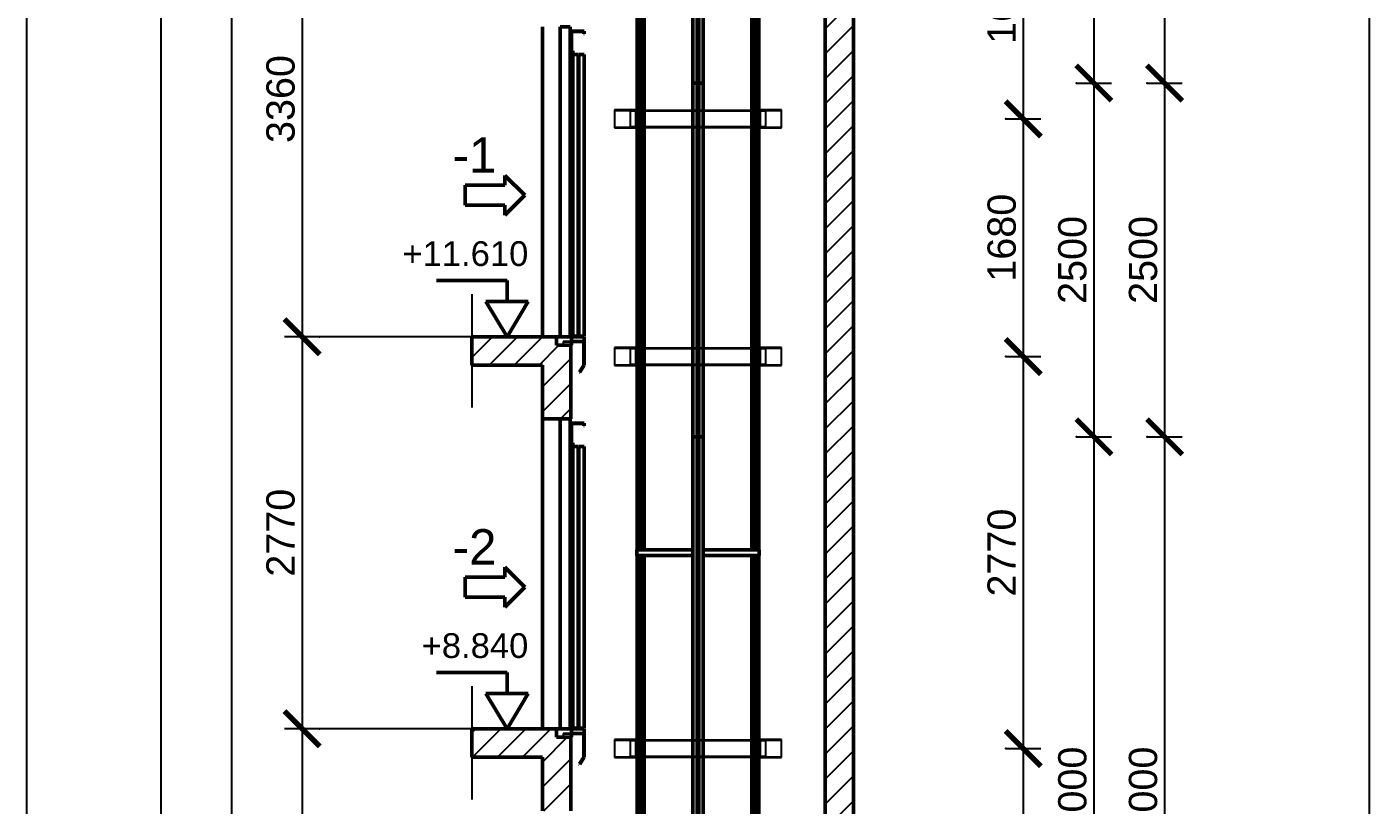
# Model space of a CAD drawing. Header units: millimetres. Extents: x -1795 to 75982, y -13206 to 25154.
# Drawn here: x 44707 to 54200, y 13633 to 19133 of the extents above; entities that cross this region are included whole.
import ezdxf
from ezdxf.enums import TextEntityAlignment as Align

# ---------------------------------------------------------------- set-up
doc = ezdxf.new("R2010")
doc.units = ezdxf.units.MM
doc.linetypes.add('AM_ISO02W050', pattern=[7.5, 6, -1.5])
doc.linetypes.add('AM_ISO08W050', pattern=[18, 12, -1.5, 3, -1.5])
for name, color, linetype, lineweight in [('AM_0', 7, 'Continuous', 50), ('AM_6', 2, 'Continuous', 35), ('LDCar-AM_0', 7, 'Continuous', 50), ('LDCar-AM_3', 6, 'AM_ISO02W050', 25), ('LDCar-AM_6', 2, 'Continuous', 35), ('LDCar-AM_7', 4, 'AM_ISO08W050', 25), ('LDGuides-AM_0', 7, 'Continuous', 50), ('LDGuides-AM_6', 2, 'Continuous', 35), ('LDRailBrackets-AM_3', 6, 'AM_ISO02W050', 25), ('LDRailBrackets-AM_6', 2, 'Continuous', 35), ('LDShaft-AM_0', 7, 'Continuous', 50), ('LDShaft-AM_4', 3, 'Continuous', 25), ('LDShaft-AM_5', 3, 'Continuous', 25), ('LDShaft-AM_6', 2, 'Continuous', 35), ('LDShaft-AM_7', 4, 'AM_ISO08W050', 25), ('LDShaft-AM_8', 1, 'Continuous', 25)]:
    doc.layers.add(name, color=color, linetype=linetype, lineweight=lineweight)
doc.layers.add('AM_VIEWS', color=1, linetype='Continuous', lineweight=25, plot=False)
doc.styles.add('LD', font='ARIALUNI.TTF')
doc.dimstyles.new('LIFT', dxfattribs={"dimtxt": 2.5, "dimasz": 2.5, "dimexe": 1.25, "dimexo": 0, "dimgap": 0.5, "dimtad": 1, "dimdec": 0, "dimzin": 1, "dimdsep": 46, "dimtxsty": 'LD', "dimblk": 'ARCHTICK', "dimcen": 0, "dimdle": 1, "dimclrd": 3, "dimclre": 3, "dimclrt": 4, "dimadec": 0, "dimazin": 0, "dimtp": 0.1, "dimtm": 0.1, "dimtfac": 0.71, "dimtdec": 0, "dimtix": 1, "dimtmove": 0, "dimatfit": 3, "dimfxl": 1, "dimtolj": 1, "dimarcsym": 0})

# ---------------------------------------------------------------- blocks, each defined once
blk = doc.blocks.new('LD_20150423131208_000000C4')
at = {"layer": 'LDShaft-AM_8'}
for p, q in [((1800, 17886.7), (2000, 18086.7)), ((1800, 17709.9), (2000, 17909.9)), ((1800, 17533.1), (2000, 17733.1)), ((1800, 17356.3), (2000, 17556.3)), ((1800, 17179.6), (2000, 17379.6)), ((1800, 17002.8), (2000, 17202.8)), ((1800, 16826), (2000, 17026)), ((1800, 16649.2), (2000, 16849.2)), ((1800, 16472.5), (2000, 16672.5)), ((1800, 16295.7), (2000, 16495.7)), ((1800, 16118.9), (2000, 16318.9)), ((1800, 15942.1), (2000, 16142.1)), ((1800, 15765.4), (2000, 15965.4)), ((1800, 15588.6), (2000, 15788.6)), ((-700, 15563.5), (-553.5, 15710)), ((-576.7, 15510), (-376.7, 15710)), ((-399.9, 15510), (-199.9, 15710)), ((-223.1, 15510), (-83.1, 15650)), ((1800, 15411.8), (2000, 15611.8)), ((-200, 15356.3), (0, 15556.3)), ((-200, 15179.6), (0, 15379.6)), ((1800, 15235), (2000, 15435)), ((-72.8, 15130), (0, 15202.8)), ((1800, 15058.3), (2000, 15258.3)), ((1800, 14881.5), (2000, 15081.5)), ((1800, 14704.7), (2000, 14904.7)), ((1800, 14527.9), (2000, 14727.9)), ((1800, 14351.1), (2000, 14551.1)), ((1800, 14174.4), (2000, 14374.4)), ((1800, 13997.6), (2000, 14197.6)), ((1800, 13820.8), (2000, 14020.8)), ((1800, 13644), (2000, 13844)), ((1800, 13467.3), (2000, 13667.3)), ((1800, 13290.5), (2000, 13490.5)), ((1800, 13113.7), (2000, 13313.7)), ((1800, 12936.9), (2000, 13136.9)), ((-700, 12911.8), (-671.8, 12940)), ((-695, 12740), (-495, 12940)), ((-518.3, 12740), (-318.3, 12940)), ((-341.5, 12740), (-141.5, 12940)), ((1800, 12760.2), (2000, 12960.2)), ((-200, 12704.7), (-24.7, 12880)), ((-200, 12527.9), (0, 12727.9)), ((1800, 12583.4), (2000, 12783.4)), ((-191.1, 12360), (0, 12551.1)), ((1800, 12406.6), (2000, 12606.6)), ((1800, 12229.8), (2000, 12429.8))]:
    blk.add_line(p, q, dxfattribs=at)
blk = doc.blocks.new('_ArchTick')
at = {"color": 0, "linetype": 'ByBlock', "const_width": 0.15}
blk.add_lwpolyline([(-0.5, -0.5), (0.5, 0.5)], dxfattribs=at)
blk = doc.blocks.new('*D442')
at = {"layer": 'LDShaft-AM_5', "color": 3, "transparency": 16777216}
for p, q in [((46778.5, 14173.3), (46528.5, 14173.3)), ((46653.5, 14173.3), (46653.5, 11403.3)), ((48053.5, 11403.3), (46528.5, 11403.3))]:
    blk.add_line(p, q, dxfattribs=at)
for p in [(46777.5, 14173.3), (48052.5, 11403.3)]:
    blk.add_point(p, dxfattribs=at)
at = {"layer": 'LDShaft-AM_5', "color": 3, "transparency": 16777216, "xscale": 250, "yscale": 250, "zscale": 250}
for p, rotation in [((46653.5, 14173.3), 90), ((46653.5, 11403.3), 270)]:
    blk.add_blockref('_ArchTick', p, dxfattribs=dict(at, rotation=rotation))
at = {"layer": 'LDShaft-AM_5', "color": 4, "transparency": 16777216, "insert": (46603.5, 12788.3), "char_height": 200, "attachment_point": 8, "rotation": 90, "style": 'LD'}
blk.add_mtext('2770', dxfattribs=at)
blk = doc.blocks.new('*D443')
at = {"layer": 'LDShaft-AM_5', "color": 3, "transparency": 16777216}
for p, q in [((46778.5, 16943.3), (46528.5, 16943.3)), ((46653.5, 16943.3), (46653.5, 14173.3)), ((48053.5, 14173.3), (46528.5, 14173.3))]:
    blk.add_line(p, q, dxfattribs=at)
for p in [(46777.5, 16943.3), (48052.5, 14173.3)]:
    blk.add_point(p, dxfattribs=at)
at = {"layer": 'LDShaft-AM_5', "color": 3, "transparency": 16777216, "xscale": 250, "yscale": 250, "zscale": 250}
for p, rotation in [((46653.5, 16943.3), 90), ((46653.5, 14173.3), 270)]:
    blk.add_blockref('_ArchTick', p, dxfattribs=dict(at, rotation=rotation))
at = {"layer": 'LDShaft-AM_5', "color": 4, "transparency": 16777216, "insert": (46603.5, 15558.3), "char_height": 200, "attachment_point": 8, "rotation": 90, "style": 'LD'}
blk.add_mtext('2770', dxfattribs=at)
blk = doc.blocks.new('*D444')
at = {"layer": 'LDShaft-AM_5', "color": 3, "transparency": 16777216}
for p, q in [((46778.5, 20303.3), (46528.5, 20303.3)), ((46653.5, 20303.3), (46653.5, 16943.3)), ((48053.5, 16943.3), (46528.5, 16943.3))]:
    blk.add_line(p, q, dxfattribs=at)
for p in [(46777.5, 20303.3), (48052.5, 16943.3)]:
    blk.add_point(p, dxfattribs=at)
at = {"layer": 'LDShaft-AM_5', "color": 3, "transparency": 16777216, "xscale": 250, "yscale": 250, "zscale": 250}
for p, rotation in [((46653.5, 20303.3), 90), ((46653.5, 16943.3), 270)]:
    blk.add_blockref('_ArchTick', p, dxfattribs=dict(at, rotation=rotation))
at = {"layer": 'LDShaft-AM_5', "color": 4, "transparency": 16777216, "insert": (46603.5, 18623.3), "char_height": 200, "attachment_point": 8, "rotation": 90, "style": 'LD'}
blk.add_mtext('3360', dxfattribs=at)
blk = doc.blocks.new('LD_20150423131208_000000C6')
at = {"layer": 'LDShaft-AM_0'}
for p, q in [((2000, 6290), (2000, 22670)), ((1800, 22470), (1800, 6290)), ((-200, 17900), (-200, 15710)), ((-700, 15709.9999), (-700, 15509.9999)), ((-200, 15709.9999), (-700, 15709.9999)), ((-100, 15709.9999), (-200, 15709.9999)), ((-100, 15650), (-100, 15709.9999)), ((-20, 15650), (-100, 15650)), ((0, 15650), (-20, 15650)), ((0, 15130), (0, 15650)), ((-700, 15509.9999), (-200, 15509.9999)), ((-200, 15509.9999), (-200, 15130)), ((-200, 15130), (-200, 12940)), ((-200, 15130), (-20, 15130)), ((-20, 15130), (0, 15130)), ((-700, 12939.9999), (-700, 12739.9999)), ((-200, 12939.9999), (-700, 12939.9999)), ((-100, 12939.9999), (-200, 12939.9999)), ((-100, 12880), (-100, 12939.9999)), ((-20, 12880), (-100, 12880)), ((0, 12880), (-20, 12880)), ((0, 12360), (0, 12880)), ((-700, 12739.9999), (-200, 12739.9999)), ((-200, 12739.9999), (-200, 12360))]:
    blk.add_line(p, q, dxfattribs=at)
blk = doc.blocks.new('LD_20150423131208_000000CE')
at = {"layer": 'LDRailBrackets-AM_3'}
for p, q in [((-580, 63), (-590, 63)), ((-590, 63), (-590, 60)), ((-440, 60), (-590, 60)), ((-590, 60), (-590, -60)), ((-590, 60), (-580, 60)), ((-525, 63), (-580, 63)), ((-580, 63), (-580, 60)), ((-580, 60), (-580, 63)), ((-580, 60), (-525, 60)), ((-525, 60), (-525, 63)), ((-490, 63), (-525, 63)), ((-525, 63), (-525, 60)), ((-525, 60), (-490, 60)), ((-490, 60), (-490, 63)), ((-460, 63), (-490, 63)), ((-490, 63), (-490, 60)), ((-490, 60), (-460, 60)), ((480, 60), (-480, 60)), ((-480, 60), (-480, 57)), ((480, 57), (-480, 57)), ((-480, 57), (-480, -57)), ((-480, 57), (480, 57)), ((-440, 63), (-460, 63)), ((-460, 63), (-460, 60)), ((-460, 60), (-460, 63)), ((-460, 60), (-440, 60)), ((-440, 60), (-440, 63)), ((-440, -60), (-440, 60)), ((440, 63), (440, 60)), ((460, 63), (440, 63)), ((590, 60), (440, 60)), ((440, 60), (440, -60)), ((440, 60), (460, 60)), ((460, 60), (460, 63)), ((460, 63), (460, 60)), ((490, 63), (460, 63)), ((460, 60), (490, 60)), ((480, 57), (480, 60)), ((480, -57), (480, 57)), ((490, 63), (490, 60)), ((525, 63), (490, 63)), ((490, 60), (490, 63)), ((490, 60), (525, 60)), ((525, 63), (525, 60)), ((580, 63), (525, 63)), ((525, 60), (525, 63)), ((525, 60), (580, 60)), ((580, 60), (580, 63)), ((580, 63), (580, 60)), ((590, 63), (580, 63)), ((580, 60), (590, 60)), ((590, 60), (590, 63)), ((590, -60), (590, 60)), ((-590, -60), (-440, -60)), ((-580, -60), (-590, -60)), ((-590, -60), (-590, -63)), ((-590, -63), (-580, -63)), ((-525, -60), (-580, -60)), ((-580, -60), (-580, -63)), ((-580, -63), (-580, -60)), ((-580, -63), (-525, -63)), ((-525, -63), (-525, -60)), ((-490, -60), (-525, -60)), ((-525, -60), (-525, -63)), ((-525, -63), (-490, -63)), ((-490, -63), (-490, -60)), ((-460, -60), (-490, -60)), ((-490, -60), (-490, -63)), ((-490, -63), (-460, -63)), ((-480, -57), (480, -57)), ((480, -57), (-480, -57)), ((-480, -57), (-480, -60)), ((-480, -60), (480, -60)), ((-440, -60), (-460, -60)), ((-460, -60), (-460, -63)), ((-460, -63), (-460, -60)), ((-460, -63), (-440, -63)), ((-440, -63), (-440, -60)), ((440, -60), (590, -60)), ((440, -60), (440, -63)), ((460, -60), (440, -60)), ((440, -63), (460, -63)), ((460, -63), (460, -60)), ((460, -60), (460, -63)), ((490, -60), (460, -60)), ((460, -63), (490, -63)), ((480, -60), (480, -57)), ((490, -60), (490, -63)), ((525, -60), (490, -60)), ((490, -63), (490, -60)), ((490, -63), (525, -63)), ((525, -60), (525, -63)), ((580, -60), (525, -60)), ((525, -63), (525, -60)), ((525, -63), (580, -63)), ((580, -63), (580, -60)), ((580, -60), (580, -63)), ((590, -60), (580, -60)), ((580, -63), (590, -63)), ((590, -63), (590, -60))]:
    blk.add_line(p, q, dxfattribs=at)
blk = doc.blocks.new('*D460')
at = {"layer": 'LDShaft-AM_5', "color": 3, "transparency": 16777216}
for p, q in [((51628.5, 14033.3), (51878.5, 14033.3)), ((51753.5, 14033.3), (51753.5, 11263.3)), ((51628.5, 11263.3), (51878.5, 11263.3))]:
    blk.add_line(p, q, dxfattribs=at)
for p in [(51629.5, 14033.3), (51629.5, 11263.3)]:
    blk.add_point(p, dxfattribs=at)
at = {"layer": 'LDShaft-AM_5', "color": 3, "transparency": 16777216, "xscale": 250, "yscale": 250, "zscale": 250}
for p, rotation in [((51753.5, 14033.3), 90), ((51753.5, 11263.3), 270)]:
    blk.add_blockref('_ArchTick', p, dxfattribs=dict(at, rotation=rotation))
at = {"layer": 'LDShaft-AM_5', "color": 4, "transparency": 16777216, "insert": (51703.5, 12648.3), "char_height": 200, "attachment_point": 8, "rotation": 90, "style": 'LD'}
blk.add_mtext('2770', dxfattribs=at)
blk = doc.blocks.new('LD_20150423131208_000000CF')
at = {"layer": 'LDRailBrackets-AM_3'}
for p, q in [((-580, 63), (-590, 63)), ((-590, 63), (-590, 60)), ((-440, 60), (-590, 60)), ((-590, 60), (-590, -60)), ((-590, 60), (-580, 60)), ((-525, 63), (-580, 63)), ((-580, 63), (-580, 60)), ((-580, 60), (-580, 63)), ((-580, 60), (-525, 60)), ((-525, 60), (-525, 63)), ((-490, 63), (-525, 63)), ((-525, 63), (-525, 60)), ((-525, 60), (-490, 60)), ((-490, 60), (-490, 63)), ((-460, 63), (-490, 63)), ((-490, 63), (-490, 60)), ((-490, 60), (-460, 60)), ((480, 60), (-480, 60)), ((-480, 60), (-480, 57)), ((480, 57), (-480, 57)), ((-480, 57), (-480, -57)), ((-480, 57), (480, 57)), ((-440, 63), (-460, 63)), ((-460, 63), (-460, 60)), ((-460, 60), (-460, 63)), ((-460, 60), (-440, 60)), ((-440, 60), (-440, 63)), ((-440, -60), (-440, 60)), ((440, 63), (440, 60)), ((460, 63), (440, 63)), ((590, 60), (440, 60)), ((440, 60), (440, -60)), ((440, 60), (460, 60)), ((460, 60), (460, 63)), ((460, 63), (460, 60)), ((490, 63), (460, 63)), ((460, 60), (490, 60)), ((480, 57), (480, 60)), ((480, -57), (480, 57)), ((490, 63), (490, 60)), ((525, 63), (490, 63)), ((490, 60), (490, 63)), ((490, 60), (525, 60)), ((525, 63), (525, 60)), ((580, 63), (525, 63)), ((525, 60), (525, 63)), ((525, 60), (580, 60)), ((580, 60), (580, 63)), ((580, 63), (580, 60)), ((590, 63), (580, 63)), ((580, 60), (590, 60)), ((590, 60), (590, 63)), ((590, -60), (590, 60)), ((-590, -60), (-440, -60)), ((-580, -60), (-590, -60)), ((-590, -60), (-590, -63)), ((-590, -63), (-580, -63)), ((-525, -60), (-580, -60)), ((-580, -60), (-580, -63)), ((-580, -63), (-580, -60)), ((-580, -63), (-525, -63)), ((-525, -63), (-525, -60)), ((-490, -60), (-525, -60)), ((-525, -60), (-525, -63)), ((-525, -63), (-490, -63)), ((-490, -63), (-490, -60)), ((-460, -60), (-490, -60)), ((-490, -60), (-490, -63)), ((-490, -63), (-460, -63)), ((-480, -57), (480, -57)), ((480, -57), (-480, -57)), ((-480, -57), (-480, -60)), ((-480, -60), (480, -60)), ((-440, -60), (-460, -60)), ((-460, -60), (-460, -63)), ((-460, -63), (-460, -60)), ((-460, -63), (-440, -63)), ((-440, -63), (-440, -60)), ((440, -60), (590, -60)), ((440, -60), (440, -63)), ((460, -60), (440, -60)), ((440, -63), (460, -63)), ((460, -63), (460, -60)), ((460, -60), (460, -63)), ((490, -60), (460, -60)), ((460, -63), (490, -63)), ((480, -60), (480, -57)), ((490, -60), (490, -63)), ((525, -60), (490, -60)), ((490, -63), (490, -60)), ((490, -63), (525, -63)), ((525, -60), (525, -63)), ((580, -60), (525, -60)), ((525, -63), (525, -60)), ((525, -63), (580, -63)), ((580, -63), (580, -60)), ((580, -60), (580, -63)), ((590, -60), (580, -60)), ((580, -63), (590, -63)), ((590, -63), (590, -60))]:
    blk.add_line(p, q, dxfattribs=at)
blk = doc.blocks.new('*D462')
at = {"layer": 'LDShaft-AM_5', "color": 3, "transparency": 16777216}
for p, q in [((51628.5, 16803.3), (51878.5, 16803.3)), ((51753.5, 16803.3), (51753.5, 14033.3)), ((51628.5, 14033.3), (51878.5, 14033.3))]:
    blk.add_line(p, q, dxfattribs=at)
for p in [(51629.5, 16803.3), (51629.5, 14033.3)]:
    blk.add_point(p, dxfattribs=at)
at = {"layer": 'LDShaft-AM_5', "color": 3, "transparency": 16777216, "xscale": 250, "yscale": 250, "zscale": 250}
for p, rotation in [((51753.5, 16803.3), 90), ((51753.5, 14033.3), 270)]:
    blk.add_blockref('_ArchTick', p, dxfattribs=dict(at, rotation=rotation))
at = {"layer": 'LDShaft-AM_5', "color": 4, "transparency": 16777216, "insert": (51703.5, 15418.3), "char_height": 200, "attachment_point": 8, "rotation": 90, "style": 'LD'}
blk.add_mtext('2770', dxfattribs=at)
blk = doc.blocks.new('LD_20150423131208_000000D0')
at = {"layer": 'LDRailBrackets-AM_3'}
for p, q in [((-580, 63), (-590, 63)), ((-590, 63), (-590, 60)), ((-440, 60), (-590, 60)), ((-590, 60), (-590, -60)), ((-590, 60), (-580, 60)), ((-525, 63), (-580, 63)), ((-580, 63), (-580, 60)), ((-580, 60), (-580, 63)), ((-580, 60), (-525, 60)), ((-525, 60), (-525, 63)), ((-490, 63), (-525, 63)), ((-525, 63), (-525, 60)), ((-525, 60), (-490, 60)), ((-490, 60), (-490, 63)), ((-460, 63), (-490, 63)), ((-490, 63), (-490, 60)), ((-490, 60), (-460, 60)), ((480, 60), (-480, 60)), ((-480, 60), (-480, 57)), ((480, 57), (-480, 57)), ((-480, 57), (-480, -57)), ((-480, 57), (480, 57)), ((-440, 63), (-460, 63)), ((-460, 63), (-460, 60)), ((-460, 60), (-460, 63)), ((-460, 60), (-440, 60)), ((-440, 60), (-440, 63)), ((-440, -60), (-440, 60)), ((440, 63), (440, 60)), ((460, 63), (440, 63)), ((590, 60), (440, 60)), ((440, 60), (440, -60)), ((440, 60), (460, 60)), ((460, 60), (460, 63)), ((460, 63), (460, 60)), ((490, 63), (460, 63)), ((460, 60), (490, 60)), ((480, 57), (480, 60)), ((480, -57), (480, 57)), ((490, 63), (490, 60)), ((525, 63), (490, 63)), ((490, 60), (490, 63)), ((490, 60), (525, 60)), ((525, 63), (525, 60)), ((580, 63), (525, 63)), ((525, 60), (525, 63)), ((525, 60), (580, 60)), ((580, 60), (580, 63)), ((580, 63), (580, 60)), ((590, 63), (580, 63)), ((580, 60), (590, 60)), ((590, 60), (590, 63)), ((590, -60), (590, 60)), ((-590, -60), (-440, -60)), ((-580, -60), (-590, -60)), ((-590, -60), (-590, -63)), ((-590, -63), (-580, -63)), ((-525, -60), (-580, -60)), ((-580, -60), (-580, -63)), ((-580, -63), (-580, -60)), ((-580, -63), (-525, -63)), ((-525, -63), (-525, -60)), ((-490, -60), (-525, -60)), ((-525, -60), (-525, -63)), ((-525, -63), (-490, -63)), ((-490, -63), (-490, -60)), ((-460, -60), (-490, -60)), ((-490, -60), (-490, -63)), ((-490, -63), (-460, -63)), ((-480, -57), (480, -57)), ((480, -57), (-480, -57)), ((-480, -57), (-480, -60)), ((-480, -60), (480, -60)), ((-440, -60), (-460, -60)), ((-460, -60), (-460, -63)), ((-460, -63), (-460, -60)), ((-460, -63), (-440, -63)), ((-440, -63), (-440, -60)), ((440, -60), (590, -60)), ((440, -60), (440, -63)), ((460, -60), (440, -60)), ((440, -63), (460, -63)), ((460, -63), (460, -60)), ((460, -60), (460, -63)), ((490, -60), (460, -60)), ((460, -63), (490, -63)), ((480, -60), (480, -57)), ((490, -60), (490, -63)), ((525, -60), (490, -60)), ((490, -63), (490, -60)), ((490, -63), (525, -63)), ((525, -60), (525, -63)), ((580, -60), (525, -60)), ((525, -63), (525, -60)), ((525, -63), (580, -63)), ((580, -63), (580, -60)), ((580, -60), (580, -63)), ((590, -60), (580, -60)), ((580, -63), (590, -63)), ((590, -63), (590, -60))]:
    blk.add_line(p, q, dxfattribs=at)
blk = doc.blocks.new('*D464')
at = {"layer": 'LDShaft-AM_5', "color": 3, "transparency": 16777216}
for p, q in [((51628.5, 18483.3), (51878.5, 18483.3)), ((51753.5, 18483.3), (51753.5, 16803.3)), ((51628.5, 16803.3), (51878.5, 16803.3))]:
    blk.add_line(p, q, dxfattribs=at)
for p in [(51629.5, 18483.3), (51629.5, 16803.3)]:
    blk.add_point(p, dxfattribs=at)
at = {"layer": 'LDShaft-AM_5', "color": 3, "transparency": 16777216, "xscale": 250, "yscale": 250, "zscale": 250}
for p, rotation in [((51753.5, 18483.3), 90), ((51753.5, 16803.3), 270)]:
    blk.add_blockref('_ArchTick', p, dxfattribs=dict(at, rotation=rotation))
at = {"layer": 'LDShaft-AM_5', "color": 4, "transparency": 16777216, "insert": (51703.5, 17643.3), "char_height": 200, "attachment_point": 8, "rotation": 90, "style": 'LD'}
blk.add_mtext('1680', dxfattribs=at)
blk = doc.blocks.new('*D466')
at = {"layer": 'LDShaft-AM_5', "color": 3, "transparency": 16777216}
for p, q in [((51628.5, 20163.3), (51878.5, 20163.3)), ((51753.5, 20163.3), (51753.5, 18483.3)), ((51628.5, 18483.3), (51878.5, 18483.3))]:
    blk.add_line(p, q, dxfattribs=at)
for p in [(51629.5, 20163.3), (51629.5, 18483.3)]:
    blk.add_point(p, dxfattribs=at)
at = {"layer": 'LDShaft-AM_5', "color": 3, "transparency": 16777216, "xscale": 250, "yscale": 250, "zscale": 250}
for p, rotation in [((51753.5, 20163.3), 90), ((51753.5, 18483.3), 270)]:
    blk.add_blockref('_ArchTick', p, dxfattribs=dict(at, rotation=rotation))
at = {"layer": 'LDShaft-AM_5', "color": 4, "transparency": 16777216, "insert": (51703.5, 19323.3), "char_height": 200, "attachment_point": 8, "rotation": 90, "style": 'LD'}
blk.add_mtext('1680', dxfattribs=at)
blk = doc.blocks.new('LD_20150423131208_000000D3')
at = {"layer": 'LDGuides-AM_0'}
for p, q in [((0, 2500), (-25, 2500)), ((-25, 2500), (-25, 1702)), ((0, 1702), (0, 2500)), ((21.5, 2500), (0, 2500)), ((0, 2500), (0, 1702)), ((25, 2500), (21.5, 2500)), ((21.5, 2500), (21.5, 1702)), ((21.5, 1702), (21.5, 2500)), ((25, 1702), (25, 2500)), ((-25, 1662), (-25, -1068)), ((0, -1068), (0, 1662)), ((0, 1662), (0, -1068)), ((21.5, 1662), (21.5, -1068)), ((21.5, -1068), (21.5, 1662)), ((25, -1068), (25, 1662)), ((-25, -1108), (-25, -2500)), ((0, -2500), (0, -1108)), ((0, -1108), (0, -2500)), ((21.5, -1108), (21.5, -2500)), ((21.5, -2500), (21.5, -1108)), ((25, -2500), (25, -1108)), ((-25, -2500), (0, -2500)), ((0, -2500), (21.5, -2500)), ((21.5, -2500), (25, -2500))]:
    blk.add_line(p, q, dxfattribs=at)
blk = doc.blocks.new('LD_20150423131208_000000D4')
at = {"layer": 'LDGuides-AM_0'}
for p, q in [((0, 1250), (-25, 1250)), ((-25, 1250), (-25, -1250)), ((0, -1250), (0, 1250)), ((21.5, 1250), (0, 1250)), ((0, 1250), (0, -1250)), ((25, 1250), (21.5, 1250)), ((21.5, 1250), (21.5, -1250)), ((21.5, -1250), (21.5, 1250)), ((25, -1250), (25, 1250)), ((-25, -1250), (0, -1250)), ((0, -1250), (21.5, -1250)), ((21.5, -1250), (25, -1250))]:
    blk.add_line(p, q, dxfattribs=at)
blk = doc.blocks.new('LD_20150423131208_000000D5')
at = {"layer": 'LDGuides-AM_0'}
for p, q in [((0, 2036), (-25, 2036)), ((-25, 2036), (-25, -2036)), ((0, -2036), (0, 2036)), ((21.5, 2036), (0, 2036)), ((0, 2036), (0, -2036)), ((25, 2036), (21.5, 2036)), ((21.5, 2036), (21.5, -2036)), ((21.5, -2036), (21.5, 2036)), ((25, -2036), (25, 2036)), ((-25, -2036), (0, -2036)), ((0, -2036), (21.5, -2036)), ((21.5, -2036), (25, -2036))]:
    blk.add_line(p, q, dxfattribs=at)
blk = doc.blocks.new('LD_20150423131208_000000D8')
at = {"layer": 'LDGuides-AM_0'}
for p, q in [((-25, 2500), (-25, 1702)), ((-21.5, 2500), (-25, 2500)), ((-21.5, 1702), (-21.5, 2500)), ((-21.5, 2500), (-21.5, 1702)), ((0, 2500), (-21.5, 2500)), ((0, 2500), (0, 1702)), ((25, 2500), (0, 2500)), ((0, 1702), (0, 2500)), ((25, 1702), (25, 2500)), ((-25, 1662), (-25, -1068)), ((-21.5, -1068), (-21.5, 1662)), ((-21.5, 1662), (-21.5, -1068)), ((0, 1662), (0, -1068)), ((0, -1068), (0, 1662)), ((25, -1068), (25, 1662)), ((-25, -1108), (-25, -2500)), ((-21.5, -2500), (-21.5, -1108)), ((-21.5, -1108), (-21.5, -2500)), ((0, -1108), (0, -2500)), ((0, -2500), (0, -1108)), ((25, -2500), (25, -1108)), ((-25, -2500), (-21.5, -2500)), ((-21.5, -2500), (0, -2500)), ((0, -2500), (25, -2500))]:
    blk.add_line(p, q, dxfattribs=at)
blk = doc.blocks.new('*D476')
at = {"layer": 'LDShaft-AM_5', "color": 3, "transparency": 16777216}
for p, q in [((52128.5, 16236.3), (52378.5, 16236.3)), ((52253.5, 16236.3), (52253.5, 11236.3)), ((52128.5, 11236.3), (52378.5, 11236.3))]:
    blk.add_line(p, q, dxfattribs=at)
for p in [(52129.5, 16236.3), (52129.5, 11236.3)]:
    blk.add_point(p, dxfattribs=at)
at = {"layer": 'LDShaft-AM_5', "color": 3, "transparency": 16777216, "xscale": 250, "yscale": 250, "zscale": 250}
for p, rotation in [((52253.5, 16236.3), 90), ((52253.5, 11236.3), 270)]:
    blk.add_blockref('_ArchTick', p, dxfattribs=dict(at, rotation=rotation))
at = {"layer": 'LDShaft-AM_5', "color": 4, "transparency": 16777216, "insert": (52203.5, 13736.3), "char_height": 200, "attachment_point": 8, "rotation": 90, "style": 'LD'}
blk.add_mtext('5000', dxfattribs=at)
blk = doc.blocks.new('LD_20150423131208_000000D9')
at = {"layer": 'LDGuides-AM_0'}
for p, q in [((-25, 1250), (-25, -1250)), ((-21.5, 1250), (-25, 1250)), ((-21.5, -1250), (-21.5, 1250)), ((-21.5, 1250), (-21.5, -1250)), ((0, 1250), (-21.5, 1250)), ((0, 1250), (0, -1250)), ((25, 1250), (0, 1250)), ((0, -1250), (0, 1250)), ((25, -1250), (25, 1250)), ((-25, -1250), (-21.5, -1250)), ((-21.5, -1250), (0, -1250)), ((0, -1250), (25, -1250))]:
    blk.add_line(p, q, dxfattribs=at)
blk = doc.blocks.new('*D478')
at = {"layer": 'LDShaft-AM_5', "color": 3, "transparency": 16777216}
for p, q in [((52128.5, 18736.3), (52378.5, 18736.3)), ((52253.5, 18736.3), (52253.5, 16236.3)), ((52128.5, 16236.3), (52378.5, 16236.3))]:
    blk.add_line(p, q, dxfattribs=at)
for p in [(52129.5, 18736.3), (52129.5, 16236.3)]:
    blk.add_point(p, dxfattribs=at)
at = {"layer": 'LDShaft-AM_5', "color": 3, "transparency": 16777216, "xscale": 250, "yscale": 250, "zscale": 250}
for p, rotation in [((52253.5, 18736.3), 90), ((52253.5, 16236.3), 270)]:
    blk.add_blockref('_ArchTick', p, dxfattribs=dict(at, rotation=rotation))
at = {"layer": 'LDShaft-AM_5', "color": 4, "transparency": 16777216, "insert": (52203.5, 17486.3), "char_height": 200, "attachment_point": 8, "rotation": 90, "style": 'LD'}
blk.add_mtext('2500', dxfattribs=at)
blk = doc.blocks.new('LD_20150423131208_000000DA')
at = {"layer": 'LDGuides-AM_0'}
for p, q in [((-25, 2036), (-25, -2036)), ((-21.5, 2036), (-25, 2036)), ((-21.5, -2036), (-21.5, 2036)), ((-21.5, 2036), (-21.5, -2036)), ((0, 2036), (-21.5, 2036)), ((0, 2036), (0, -2036)), ((25, 2036), (0, 2036)), ((0, -2036), (0, 2036)), ((25, -2036), (25, 2036)), ((-25, -2036), (-21.5, -2036)), ((-21.5, -2036), (0, -2036)), ((0, -2036), (25, -2036))]:
    blk.add_line(p, q, dxfattribs=at)
blk = doc.blocks.new('*D480')
at = {"layer": 'LDShaft-AM_5', "color": 3, "transparency": 16777216}
for p, q in [((52128.5, 22808.3), (52378.5, 22808.3)), ((52253.5, 22808.3), (52253.5, 18736.3)), ((52128.5, 18736.3), (52378.5, 18736.3))]:
    blk.add_line(p, q, dxfattribs=at)
for p in [(52129.5, 22808.3), (52129.5, 18736.3)]:
    blk.add_point(p, dxfattribs=at)
at = {"layer": 'LDShaft-AM_5', "color": 3, "transparency": 16777216, "xscale": 250, "yscale": 250, "zscale": 250}
for p, rotation in [((52253.5, 22808.3), 90), ((52253.5, 18736.3), 270)]:
    blk.add_blockref('_ArchTick', p, dxfattribs=dict(at, rotation=rotation))
at = {"layer": 'LDShaft-AM_5', "color": 4, "transparency": 16777216, "insert": (52203.5, 20772.3), "char_height": 200, "attachment_point": 8, "rotation": 90, "style": 'LD'}
blk.add_mtext('4072', dxfattribs=at)
blk = doc.blocks.new('*D484')
at = {"layer": 'LDShaft-AM_5', "color": 3, "transparency": 16777216}
for p, q in [((48553.5, 23703.3), (45528.5, 23703.3)), ((45653.5, 23703.3), (45653.5, 1233.3)), ((48553.5, 1233.3), (45528.5, 1233.3))]:
    blk.add_line(p, q, dxfattribs=at)
for p in [(48552.5, 23703.3), (48552.5, 1233.3)]:
    blk.add_point(p, dxfattribs=at)
at = {"layer": 'LDShaft-AM_5', "color": 3, "transparency": 16777216, "xscale": 250, "yscale": 250, "zscale": 250}
for p, rotation in [((45653.5, 23703.3), 90), ((45653.5, 1233.3), 270)]:
    blk.add_blockref('_ArchTick', p, dxfattribs=dict(at, rotation=rotation))
at = {"layer": 'LDShaft-AM_5', "color": 4, "transparency": 16777216, "insert": (45603.5, 12468.3), "char_height": 200, "attachment_point": 8, "rotation": 90, "style": 'LD'}
blk.add_mtext('HS= 22470', dxfattribs=at)
blk = doc.blocks.new('*D487')
at = {"layer": 'LDShaft-AM_5', "color": 3, "transparency": 16777216}
for p, q in [((48553.5, 20303.3), (46028.5, 20303.3)), ((46153.5, 20303.3), (46153.5, 2333.3)), ((48553.5, 2333.3), (46028.5, 2333.3))]:
    blk.add_line(p, q, dxfattribs=at)
for p in [(48552.5, 20303.3), (48552.5, 2333.3)]:
    blk.add_point(p, dxfattribs=at)
at = {"layer": 'LDShaft-AM_5', "color": 3, "transparency": 16777216, "xscale": 250, "yscale": 250, "zscale": 250}
for p, rotation in [((46153.5, 20303.3), 90), ((46153.5, 2333.3), 270)]:
    blk.add_blockref('_ArchTick', p, dxfattribs=dict(at, rotation=rotation))
at = {"layer": 'LDShaft-AM_5', "color": 4, "transparency": 16777216, "insert": (46103.5, 11318.3), "char_height": 200, "attachment_point": 8, "rotation": 90, "style": 'LD'}
blk.add_mtext('HQ= 17970', dxfattribs=at)
blk = doc.blocks.new('LD_20150423131208_000000DE')
at = {"layer": 'LDShaft-AM_4'}
blk.add_line((-700, 300), (-700, -500.0001), dxfattribs=at)
blk = doc.blocks.new('LD_20150423131208_000000DF')
at = {"layer": 'LDShaft-AM_0'}
for p, q in [((50, 2190), (-20.5, 2190)), ((-20.5, 2190), (-20.5, 0)), ((50, 0), (50, 2190)), ((-20.5, 0), (50, 0))]:
    blk.add_line(p, q, dxfattribs=at)
blk = doc.blocks.new('LD_20150423131208_000000E0')
at = {"layer": 'LDShaft-AM_0'}
for p, q in [((-700, 0), (-700, -0.0001)), ((5, 0), (-700, 0)), ((5, -60), (5, 0)), ((-100, -60), (5, -60))]:
    blk.add_line(p, q, dxfattribs=at)
blk = doc.blocks.new('LD_20150423131208_000000E1')
at = {"layer": 'LDCar-AM_0'}
for p, q in [((150, 2160), (50, 2160)), ((50, 2157), (147, 2157)), ((60, 2003), (60, 2157)), ((147, 2157), (147, 2140)), ((147, 2140), (150, 2140)), ((150, 2140), (150, 2160)), ((67, 2003), (50, 2003)), ((50, 2000), (70, 2000)), ((60, 0), (60, 2000)), ((70, 2020), (67, 2020)), ((67, 2020), (67, 2003)), ((70, 2000), (70, 2020)), ((70, 1995), (70, 5)), ((108, 1995), (70, 1995)), ((108, 5), (108, 1995)), ((113, 1995), (113, 5)), ((151, 1995), (113, 1995)), ((151, 5), (151, 1995)), ((50, 0), (60, 0)), ((60, 0), (60, -34)), ((150, 0), (60, 0)), ((70, 5), (108, 5)), ((113, 5), (151, 5)), ((150, -34), (150, 0)), ((60, -34), (150, -34)), ((147, -34), (147, -200)), ((150, -34), (147, -34)), ((150, -200), (150, -34)), ((147.2, -200.2), (117.2, -249.2)), ((117.2, -249.2), (119.8, -250.8)), ((119.8, -250.8), (149.8, -201.8)), ((147, -200), (150, -200)), ((149.8, -201.8), (147.2, -200.2))]:
    blk.add_line(p, q, dxfattribs=at)
at = {"layer": 'LDCar-AM_3'}
for p, q in [((71, 1995), (70, 1995)), ((70, 1995), (70, 5)), ((107, 1995), (71, 1995)), ((71, 1995), (71, 5)), ((71, 5), (71, 1995)), ((108, 1995), (107, 1995)), ((107, 1995), (107, 5)), ((107, 5), (107, 1995)), ((108, 5), (108, 1995)), ((114, 1995), (113, 1995)), ((113, 1995), (113, 5)), ((150, 1995), (114, 1995)), ((114, 1995), (114, 5)), ((114, 5), (114, 1995)), ((151, 1995), (150, 1995)), ((150, 1995), (150, 5)), ((150, 5), (150, 1995)), ((151, 5), (151, 1995)), ((70, 5), (71, 5)), ((71, 5), (107, 5)), ((107, 5), (108, 5)), ((113, 5), (114, 5)), ((114, 5), (150, 5)), ((150, 5), (151, 5))]:
    blk.add_line(p, q, dxfattribs=at)
at = {"layer": 'LDCar-AM_7'}
for p, q in [((147, -34), (1, -34)), ((1, -34), (1, -46)), ((1, -46), (4, -46)), ((4, -37), (147, -37)), ((4, -46), (4, -37)), ((147, -37), (147, -34))]:
    blk.add_line(p, q, dxfattribs=at)
blk = doc.blocks.new('LD_ENTRY_FLOOR_L')
for p, q in [((-150, 250), (0, 0)), ((0, 0), (150, 250))]:
    blk.add_line(p, q)
at = {"layer": 'AM_0'}
for p, q in [((0, 397.7), (-500, 397.7)), ((0, 250), (0, 397.7)), ((150, 250), (-150, 250))]:
    blk.add_line(p, q, dxfattribs=at)
blk = doc.blocks.new('LD_20150423131208_000000E2')
at = {"layer": 'LDCar-AM_0'}
blk.add_blockref('LD_ENTRY_FLOOR_L', (0, 0), dxfattribs=at)
at = {"layer": 'LDCar-AM_0', "style": 'LD'}
blk.add_text('+8.840', height=175, dxfattribs=at).set_placement((150, 500), align=Align.RIGHT)
blk = doc.blocks.new('LD_ENTRY_L')
for p, q in [((0, 0), (-140.6, 140.6)), ((-140.6, 70.3), (-140.6, 140.6)), ((-421.5, -70.3), (-421.5, 70.3)), ((-140.6, 70.3), (-421.5, 70.3)), ((0, 0), (-140.6, -140.6)), ((-140.6, -70.3), (-421.5, -70.3)), ((-140.6, -140.6), (-140.6, -70.3))]:
    blk.add_line(p, q)
blk = doc.blocks.new('LD_20150423131208_000000E3')
at = {"layer": 'LDCar-AM_0'}
blk.add_blockref('LD_ENTRY_L', (0, 0), dxfattribs=at)
at = {"layer": 'LDCar-AM_0', "style": 'LD'}
blk.add_text('-2', height=250, dxfattribs=at).set_placement((-200, 160), align=Align.RIGHT)
blk = doc.blocks.new('LD_20150423131208_000000E4')
at = {"layer": 'LDShaft-AM_4'}
blk.add_line((-700, 300), (-700, -500.0001), dxfattribs=at)
blk = doc.blocks.new('LD_20150423131208_000000E5')
at = {"layer": 'LDShaft-AM_0'}
for p, q in [((50, 2190), (-20.5, 2190)), ((-20.5, 2190), (-20.5, 0)), ((50, 0), (50, 2190)), ((-20.5, 0), (50, 0))]:
    blk.add_line(p, q, dxfattribs=at)
blk = doc.blocks.new('LD_20150423131208_000000E6')
at = {"layer": 'LDShaft-AM_0'}
for p, q in [((-700, 0), (-700, -0.0001)), ((5, 0), (-700, 0)), ((5, -60), (5, 0)), ((-100, -60), (5, -60))]:
    blk.add_line(p, q, dxfattribs=at)
blk = doc.blocks.new('LD_20150423131208_000000E7')
at = {"layer": 'LDCar-AM_0'}
for p, q in [((150, 2160), (50, 2160)), ((50, 2157), (147, 2157)), ((60, 2003), (60, 2157)), ((147, 2157), (147, 2140)), ((147, 2140), (150, 2140)), ((150, 2140), (150, 2160)), ((67, 2003), (50, 2003)), ((50, 2000), (70, 2000)), ((60, 0), (60, 2000)), ((70, 2020), (67, 2020)), ((67, 2020), (67, 2003)), ((70, 2000), (70, 2020)), ((70, 1995), (70, 5)), ((108, 1995), (70, 1995)), ((108, 5), (108, 1995)), ((113, 1995), (113, 5)), ((151, 1995), (113, 1995)), ((151, 5), (151, 1995)), ((50, 0), (60, 0)), ((60, 0), (60, -34)), ((150, 0), (60, 0)), ((70, 5), (108, 5)), ((113, 5), (151, 5)), ((150, -34), (150, 0)), ((60, -34), (150, -34)), ((147, -34), (147, -200)), ((150, -34), (147, -34)), ((150, -200), (150, -34)), ((147.2, -200.2), (117.2, -249.2)), ((117.2, -249.2), (119.8, -250.8)), ((119.8, -250.8), (149.8, -201.8)), ((147, -200), (150, -200)), ((149.8, -201.8), (147.2, -200.2))]:
    blk.add_line(p, q, dxfattribs=at)
at = {"layer": 'LDCar-AM_3'}
for p, q in [((71, 1995), (70, 1995)), ((70, 1995), (70, 5)), ((107, 1995), (71, 1995)), ((71, 1995), (71, 5)), ((71, 5), (71, 1995)), ((108, 1995), (107, 1995)), ((107, 1995), (107, 5)), ((107, 5), (107, 1995)), ((108, 5), (108, 1995)), ((114, 1995), (113, 1995)), ((113, 1995), (113, 5)), ((150, 1995), (114, 1995)), ((114, 1995), (114, 5)), ((114, 5), (114, 1995)), ((151, 1995), (150, 1995)), ((150, 1995), (150, 5)), ((150, 5), (150, 1995)), ((151, 5), (151, 1995)), ((70, 5), (71, 5)), ((71, 5), (107, 5)), ((107, 5), (108, 5)), ((113, 5), (114, 5)), ((114, 5), (150, 5)), ((150, 5), (151, 5))]:
    blk.add_line(p, q, dxfattribs=at)
at = {"layer": 'LDCar-AM_7'}
for p, q in [((147, -34), (1, -34)), ((1, -34), (1, -46)), ((1, -46), (4, -46)), ((4, -37), (147, -37)), ((4, -46), (4, -37)), ((147, -37), (147, -34))]:
    blk.add_line(p, q, dxfattribs=at)
blk = doc.blocks.new('LD_20150423131208_000000E8')
at = {"layer": 'LDCar-AM_0'}
blk.add_blockref('LD_ENTRY_FLOOR_L', (0, 0), dxfattribs=at)
at = {"layer": 'LDCar-AM_0', "style": 'LD'}
blk.add_text('+11.610', height=175, dxfattribs=at).set_placement((150, 500), align=Align.RIGHT)
blk = doc.blocks.new('LD_20150423131208_000000E9')
at = {"layer": 'LDCar-AM_0'}
blk.add_blockref('LD_ENTRY_L', (0, 0), dxfattribs=at)
at = {"layer": 'LDCar-AM_0', "style": 'LD'}
blk.add_text('-1', height=250, dxfattribs=at).set_placement((-200, 160), align=Align.RIGHT)
blk = doc.blocks.new('LD_20150423131208_00000108')
at = {"layer": 'LDShaft-AM_7'}
blk.add_line((0, -19570), (0, 3900), dxfattribs=at)
blk = doc.blocks.new('LD_20150423131208_0000010A')
at = {"layer": 'LDGuides-AM_0'}
for p, q in [((-5, 2500), (-37.5, 2500)), ((-37.5, 2500), (-37.5, -2500)), ((5, 2500), (-5, 2500)), ((-5, 2500), (-5, -2500)), ((-5, -2500), (-5, 2500)), ((5, -2500), (5, 2500)), ((37.5, 2500), (5, 2500)), ((5, 2500), (5, -2500)), ((37.5, -2500), (37.5, 2500)), ((-37.5, -2500), (-5, -2500)), ((-5, -2500), (5, -2500)), ((5, -2500), (37.5, -2500))]:
    blk.add_line(p, q, dxfattribs=at)
blk = doc.blocks.new('*D538')
at = {"layer": 'LDShaft-AM_5', "color": 3, "transparency": 16777216}
for p, q in [((52628.5, 16236.3), (52878.5, 16236.3)), ((52753.5, 16236.3), (52753.5, 11236.3)), ((52628.5, 11236.3), (52878.5, 11236.3))]:
    blk.add_line(p, q, dxfattribs=at)
for p in [(52629.5, 16236.3), (52629.5, 11236.3)]:
    blk.add_point(p, dxfattribs=at)
at = {"layer": 'LDShaft-AM_5', "color": 3, "transparency": 16777216, "xscale": 250, "yscale": 250, "zscale": 250}
for p, rotation in [((52753.5, 16236.3), 90), ((52753.5, 11236.3), 270)]:
    blk.add_blockref('_ArchTick', p, dxfattribs=dict(at, rotation=rotation))
at = {"layer": 'LDShaft-AM_5', "color": 4, "transparency": 16777216, "insert": (52703.5, 13736.3), "char_height": 200, "attachment_point": 8, "rotation": 90, "style": 'LD'}
blk.add_mtext('5000', dxfattribs=at)
blk = doc.blocks.new('LD_20150423131208_0000010B')
at = {"layer": 'LDGuides-AM_0'}
for p, q in [((-5, 1250), (-37.5, 1250)), ((-37.5, 1250), (-37.5, -1250)), ((5, 1250), (-5, 1250)), ((-5, 1250), (-5, -1250)), ((-5, -1250), (-5, 1250)), ((5, -1250), (5, 1250)), ((37.5, 1250), (5, 1250)), ((5, 1250), (5, -1250)), ((37.5, -1250), (37.5, 1250)), ((-37.5, -1250), (-5, -1250)), ((-5, -1250), (5, -1250)), ((5, -1250), (37.5, -1250))]:
    blk.add_line(p, q, dxfattribs=at)
blk = doc.blocks.new('*D540')
at = {"layer": 'LDShaft-AM_5', "color": 3, "transparency": 16777216}
for p, q in [((52628.5, 18736.3), (52878.5, 18736.3)), ((52753.5, 18736.3), (52753.5, 16236.3)), ((52628.5, 16236.3), (52878.5, 16236.3))]:
    blk.add_line(p, q, dxfattribs=at)
for p in [(52629.5, 18736.3), (52629.5, 16236.3)]:
    blk.add_point(p, dxfattribs=at)
at = {"layer": 'LDShaft-AM_5', "color": 3, "transparency": 16777216, "xscale": 250, "yscale": 250, "zscale": 250}
for p, rotation in [((52753.5, 18736.3), 90), ((52753.5, 16236.3), 270)]:
    blk.add_blockref('_ArchTick', p, dxfattribs=dict(at, rotation=rotation))
at = {"layer": 'LDShaft-AM_5', "color": 4, "transparency": 16777216, "insert": (52703.5, 17486.3), "char_height": 200, "attachment_point": 8, "rotation": 90, "style": 'LD'}
blk.add_mtext('2500', dxfattribs=at)
blk = doc.blocks.new('LD_20150423131208_0000010C')
at = {"layer": 'LDGuides-AM_0'}
for p, q in [((-5, 2143.5), (-37.5, 2143.5)), ((-37.5, 2143.5), (-37.5, 443.5)), ((5, 2143.5), (-5, 2143.5)), ((-5, 2143.5), (-5, 443.5)), ((-5, 443.5), (-5, 2143.5)), ((5, 443.5), (5, 2143.5)), ((37.5, 2143.5), (5, 2143.5)), ((5, 2143.5), (5, 443.5)), ((37.5, 443.5), (37.5, 2143.5)), ((-37.5, 243.5), (-37.5, -2143.5)), ((-5, 243.5), (-5, -2143.5)), ((-5, -2143.5), (-5, 243.5)), ((5, -2143.5), (5, 243.5)), ((5, 243.5), (5, -2143.5)), ((37.5, -2143.5), (37.5, 243.5)), ((-37.5, -2143.5), (-5, -2143.5)), ((-5, -2143.5), (5, -2143.5)), ((5, -2143.5), (37.5, -2143.5))]:
    blk.add_line(p, q, dxfattribs=at)
blk = doc.blocks.new('*D542')
at = {"layer": 'LDShaft-AM_5', "color": 3, "transparency": 16777216}
for p, q in [((52628.5, 23023.3), (52878.5, 23023.3)), ((52753.5, 23023.3), (52753.5, 18736.3)), ((52628.5, 18736.3), (52878.5, 18736.3))]:
    blk.add_line(p, q, dxfattribs=at)
for p in [(52629.5, 23023.3), (52629.5, 18736.3)]:
    blk.add_point(p, dxfattribs=at)
at = {"layer": 'LDShaft-AM_5', "color": 3, "transparency": 16777216, "xscale": 250, "yscale": 250, "zscale": 250}
for p, rotation in [((52753.5, 23023.3), 90), ((52753.5, 18736.3), 270)]:
    blk.add_blockref('_ArchTick', p, dxfattribs=dict(at, rotation=rotation))
at = {"layer": 'LDShaft-AM_5', "color": 4, "transparency": 16777216, "insert": (52703.5, 20879.8), "char_height": 200, "attachment_point": 8, "rotation": 90, "style": 'LD'}
blk.add_mtext('4287', dxfattribs=at)
blk = doc.blocks.new('LD_20150423131208_00000110')
at = {"layer": 'AM_0'}
for p, q in [((-37.5, 20), (-433, 20)), ((-433, 20), (-433, -20)), ((-37.5, 20), (-433, 20)), ((-433, 20), (-433, -20)), ((433, 20), (37.5, 20)), ((433, 20), (37.5, 20)), ((433, -20), (433, 20)), ((433, -20), (433, 20)), ((-433, -20), (-37.5, -20)), ((-433, -20), (-37.5, -20)), ((37.5, -20), (433, -20)), ((37.5, -20), (433, -20))]:
    blk.add_line(p, q, dxfattribs=at)

msp = doc.modelspace()

# ---------------------------------------------------------------- linework, layer by layer
at = {"layer": 'AM_VIEWS'}
msp.add_lwpolyline([(44706.9, 25153.8), (54200.1, 25153.8), (54200.1, -500), (44706.9, -500)], close=True, dxfattribs=at)

# ---------------------------------------------------------------- block references
at = {"layer": 'AM_6'}
msp.add_blockref('LD_20150423131208_00000110', (49453.5, 15418.3), dxfattribs=at)
at = {"layer": 'LDCar-AM_6'}
for name, p in [('LD_20150423131208_000000E7', (48498.5, 16943.3)), ('LD_20150423131208_000000E9', (48228.5, 17943.3)), ('LD_20150423131208_000000E8', (48103.5, 16943.3)), ('LD_20150423131208_000000E1', (48498.5, 14173.3)), ('LD_20150423131208_000000E3', (48228.5, 15173.3)), ('LD_20150423131208_000000E2', (48103.5, 14173.3))]:
    msp.add_blockref(name, p, dxfattribs=at)
at = {"layer": 'LDGuides-AM_6'}
for name, p in [('LD_20150423131208_0000010C', (49453.5, 20879.8)), ('LD_20150423131208_000000DA', (49048.5, 20772.3)), ('LD_20150423131208_000000D5', (49858.5, 20772.3)), ('LD_20150423131208_000000D9', (49048.5, 17486.3)), ('LD_20150423131208_0000010B', (49453.5, 17486.3)), ('LD_20150423131208_000000D4', (49858.5, 17486.3)), ('LD_20150423131208_000000D8', (49048.5, 13736.3)), ('LD_20150423131208_0000010A', (49453.5, 13736.3)), ('LD_20150423131208_000000D3', (49858.5, 13736.3))]:
    msp.add_blockref(name, p, dxfattribs=at)
at = {"layer": 'LDRailBrackets-AM_6'}
for name, p in [('LD_20150423131208_000000D0', (49453.5, 18483.3)), ('LD_20150423131208_000000CF', (49453.5, 16803.3)), ('LD_20150423131208_000000CE', (49453.5, 14033.3))]:
    msp.add_blockref(name, p, dxfattribs=at)
at = {"layer": 'LDShaft-AM_6'}
for name, p in [('LD_20150423131208_00000108', (49453.5, 20303.3)), ('LD_20150423131208_000000C4', (48553.5, 1233.3)), ('LD_20150423131208_000000C6', (48553.5, 1233.3)), ('LD_20150423131208_000000E5', (48498.5, 16943.3)), ('LD_20150423131208_000000E4', (48553.5, 16943.3)), ('LD_20150423131208_000000E6', (48553.5, 16943.3)), ('LD_20150423131208_000000DF', (48498.5, 14173.3)), ('LD_20150423131208_000000DE', (48553.5, 14173.3)), ('LD_20150423131208_000000E0', (48553.5, 14173.3))]:
    msp.add_blockref(name, p, dxfattribs=at)

# ---------------------------------------------------------------- dimensions: what is measured, and where the dimension line sits
at = {"layer": 'LDShaft-AM_5'}
for base, p1, p2, text, picture, middle in [((45653.5, 12468.3), (48553.5, 1233.3), (48553.5, 23703.3), 'HS= <>', '*D484', (45653.5, 12468.3)), ((46153.5, 11318.3), (48553.5, 2333.3), (48553.5, 20303.3), 'HQ= <>', '*D487', (46153.5, 11318.3))]:
    dim = msp.add_linear_dim(base=base, p1=p1, p2=p2, angle=90, text=text, dimstyle='LIFT', override={"dimscale": 100, "dimtxt": 2, "dimtix": 1}, dxfattribs=at)
    dim.commit()
    dim.dimension.update_dxf_attribs({"geometry": picture, "text_midpoint": middle})
for base, p1, p2, picture, middle in [((52753.5, 20879.8), (52628.5, 18736.3), (52628.5, 23023.3), '*D542', (52753.5, 20879.8)), ((52253.5, 20772.3), (52128.5, 18736.3), (52128.5, 22808.3), '*D480', (52253.5, 20772.3)), ((46653.5, 18623.3), (48053.5, 16943.3), (46778.5, 20303.3), '*D444', (46653.5, 18623.3)), ((51753.5, 19323.3), (51628.5, 18483.3), (51628.5, 20163.3), '*D466', (51753.5, 19323.3)), ((52253.5, 17486.3), (52128.5, 16236.3), (52128.5, 18736.3), '*D478', (52253.5, 17486.3)), ((52753.5, 17486.3), (52628.5, 16236.3), (52628.5, 18736.3), '*D540', (52753.5, 17486.3)), ((51753.5, 17643.3), (51628.5, 16803.3), (51628.5, 18483.3), '*D464', (51753.5, 17643.3)), ((46653.5, 15558.3), (48053.5, 14173.3), (46778.5, 16943.3), '*D443', (46653.5, 15558.3)), ((51753.5, 15418.3), (51628.5, 14033.3), (51628.5, 16803.3), '*D462', (51753.5, 15418.3)), ((52253.5, 13736.3), (52128.5, 11236.3), (52128.5, 16236.3), '*D476', (52253.5, 13736.3)), ((52753.5, 13736.3), (52628.5, 11236.3), (52628.5, 16236.3), '*D538', (52753.5, 13736.3)), ((46653.5, 12788.3), (48053.5, 11403.3), (46778.5, 14173.3), '*D442', (46653.5, 12788.3)), ((51753.5, 12648.3), (51628.5, 11263.3), (51628.5, 14033.3), '*D460', (51753.5, 12648.3))]:
    dim = msp.add_linear_dim(base=base, p1=p1, p2=p2, angle=90, dimstyle='LIFT', override={"dimscale": 100, "dimtxt": 2, "dimtix": 1}, dxfattribs=at)
    dim.commit()
    dim.dimension.update_dxf_attribs({"geometry": picture, "text_midpoint": middle})

doc.saveas('drawing.dxf')
